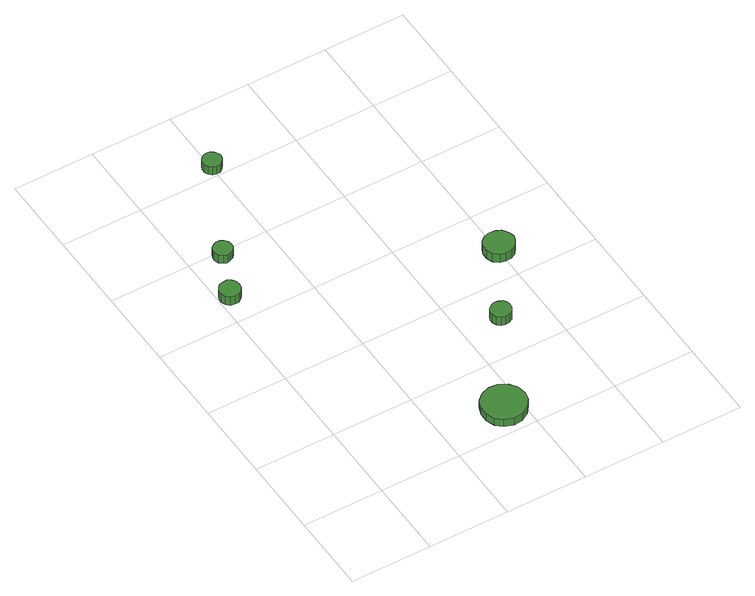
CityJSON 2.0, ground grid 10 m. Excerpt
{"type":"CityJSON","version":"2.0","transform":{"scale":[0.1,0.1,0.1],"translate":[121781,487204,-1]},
"CityObjects":{
"tree1":{"type":"SolitaryVegetationObject","attributes":{"function":"something"},"geometry":[{"type":"MultiSurface","lod":"1","boundaries":[[[0,1,2,3,4,5,6,7,8,9,10,11,12,13,14]],[[15,16,17,18,19,20,21,22,23,24,25,26,27,28,29]],[[0,29,28,1]],[[1,28,27,2]],[[2,27,26,3]],[[3,26,25,4]],[[4,25,24,5]],[[5,24,23,6]],[[6,23,22,7]],[[7,22,21,8]],[[8,21,20,9]],[[9,20,19,10]],[[10,19,18,11]],[[11,18,17,12]],[[12,17,16,13]],[[13,16,15,14]],[[14,15,29,0]]]}]},
"tree2":{"type":"SolitaryVegetationObject","attributes":{"function":"something"},"geometry":[{"type":"MultiSurface","lod":"1","boundaries":[[[30,31,32,33,34,35,36,37,38,39,40,41,42,43,44]],[[45,46,47,48,49,50,51,52,53,54,55,56,57,58,59]],[[30,59,58,31]],[[31,58,57,32]],[[32,57,56,33]],[[33,56,55,34]],[[34,55,54,35]],[[35,54,53,36]],[[36,53,52,37]],[[37,52,51,38]],[[38,51,50,39]],[[39,50,49,40]],[[40,49,48,41]],[[41,48,47,42]],[[42,47,46,43]],[[43,46,45,44]],[[44,45,59,30]]]}]},
"tree3":{"type":"SolitaryVegetationObject","attributes":{"function":"something"},"geometry":[{"type":"MultiSurface","lod":"1","boundaries":[[[60,61,62,63,64,65,66,67,68,69,70,71,72,73,74]],[[75,76,77,78,79,80,81,82,83,84,85,86,87,88,89]],[[60,89,88,61]],[[61,88,87,62]],[[62,87,86,63]],[[63,86,85,64]],[[64,85,84,65]],[[65,84,83,66]],[[66,83,82,67]],[[67,82,81,68]],[[68,81,80,69]],[[69,80,79,70]],[[70,79,78,71]],[[71,78,77,72]],[[72,77,76,73]],[[73,76,75,74]],[[74,75,89,60]]]}]},
"tree4":{"type":"SolitaryVegetationObject","attributes":{"function":"something"},"geometry":[{"type":"MultiSurface","lod":"1","boundaries":[[[90,91,92,93,94,95,96,97,98,99,100,101,102,103,104]],[[105,106,107,108,109,110,111,112,113,114,115,116,117,118,119]],[[90,119,118,91]],[[91,118,117,92]],[[92,117,116,93]],[[93,116,115,94]],[[94,115,114,95]],[[95,114,113,96]],[[96,113,112,97]],[[97,112,111,98]],[[98,111,110,99]],[[99,110,109,100]],[[100,109,108,101]],[[101,108,107,102]],[[102,107,106,103]],[[103,106,105,104]],[[104,105,119,90]]]}]},
"tree5":{"type":"SolitaryVegetationObject","attributes":{"function":"something"},"geometry":[{"type":"MultiSurface","lod":"1","boundaries":[[[120,121,122,123,124,125,126,127,128,129,130,131,132,133,134]],[[135,136,137,138,139,140,141,142,143,144,145,146,147,148,149]],[[120,149,148,121]],[[121,148,147,122]],[[122,147,146,123]],[[123,146,145,124]],[[124,145,144,125]],[[125,144,143,126]],[[126,143,142,127]],[[127,142,141,128]],[[128,141,140,129]],[[129,140,139,130]],[[130,139,138,131]],[[131,138,137,132]],[[132,137,136,133]],[[133,136,135,134]],[[134,135,149,120]]]}]},
"tree6":{"type":"SolitaryVegetationObject","attributes":{"function":"something"},"geometry":[{"type":"MultiSurface","lod":"1","boundaries":[[[150,151,152,153,154,155,156,157,158,159,160,161,162,163,164]],[[165,166,167,168,169,170,171,172,173,174,175,176,177,178,179]],[[150,179,178,151]],[[151,178,177,152]],[[152,177,176,153]],[[153,176,175,154]],[[154,175,174,155]],[[155,174,173,156]],[[156,173,172,157]],[[157,172,171,158]],[[158,171,170,159]],[[159,170,169,160]],[[160,169,168,161]],[[161,168,167,162]],[[162,167,166,163]],[[163,166,165,164]],[[164,165,179,150]]]}]}
},
"vertices":[
[26,336,20],[25,342,20],[22,346,20],[17,349,20],[12,349,20],[7,348,20],[3,344,20],[1,339,20],[1,334,20],[3,329,20],[7,325,20],[12,324,20],[17,324,20],[22,327,20],[25,331,20],[25,331,7],[22,327,7],[17,324,7],[12,324,7],[7,325,7],[3,329,7],[1,334,7],[1,339,7],[3,344,7],[7,348,7],[12,349,7],[17,349,7],[22,346,7],[25,342,7],[26,336,7],
[50,392,21],[49,397,21],[46,401,21],[42,403,21],[37,404,21],[33,402,21],[29,399,21],[27,394,21],[27,390,21],[29,385,21],[33,382,21],[37,380,21],[42,381,21],[46,383,21],[49,387,21],[49,387,9],[46,383,9],[42,381,9],[37,380,9],[33,382,9],[29,385,9],[27,390,9],[27,394,9],[29,399,9],[33,402,9],[37,404,9],[42,403,9],[46,401,9],[49,397,9],[50,392,9],
[206,35,17],[204,46,17],[197,55,17],[187,61,17],[176,62,17],[165,58,17],[157,51,17],[153,41,17],[153,29,17],[157,19,17],[165,12,17],[176,8,17],[187,9,17],[197,15,17],[204,24,17],[204,24,6],[197,15,6],[187,9,6],[176,8,6],[165,12,6],[157,19,6],[153,29,6],[153,41,6],[157,51,6],[165,58,6],[176,62,6],[187,61,6],[197,55,6],[204,46,6],[206,35,6],
[110,511,23],[109,515,23],[106,519,23],[102,522,23],[97,522,23],[93,521,23],[89,517,23],[87,513,23],[87,508,23],[89,504,23],[93,500,23],[97,499,23],[102,499,23],[106,502,23],[109,506,23],[109,506,11],[106,502,11],[102,499,11],[97,499,11],[93,500,11],[89,504,11],[87,508,11],[87,513,11],[89,517,11],[93,521,11],[97,522,11],[102,522,11],[106,519,11],[109,515,11],[110,511,11],
[262,155,19],[261,160,19],[258,164,19],[253,166,19],[248,167,19],[243,165,19],[239,162,19],[237,157,19],[237,152,19],[239,147,19],[243,144,19],[248,142,19],[253,143,19],[258,145,19],[261,150,19],[261,150,6],[258,145,6],[253,143,6],[248,142,6],[243,144,6],[239,147,6],[237,152,6],[237,157,6],[239,162,6],[243,165,6],[248,167,6],[253,166,6],[258,164,6],[261,160,6],[262,155,6],
[319,240,21],[317,247,21],[312,254,21],[306,257,21],[298,258,21],[291,256,21],[285,251,21],[282,244,21],[282,236,21],[285,229,21],[291,224,21],[298,222,21],[306,223,21],[312,226,21],[317,233,21],[317,233,8],[312,226,8],[306,223,8],[298,222,8],[291,224,8],[285,229,8],[282,236,8],[282,244,8],[285,251,8],[291,256,8],[298,258,8],[306,257,8],[312,254,8],[317,247,8],[319,240,8]
]}
